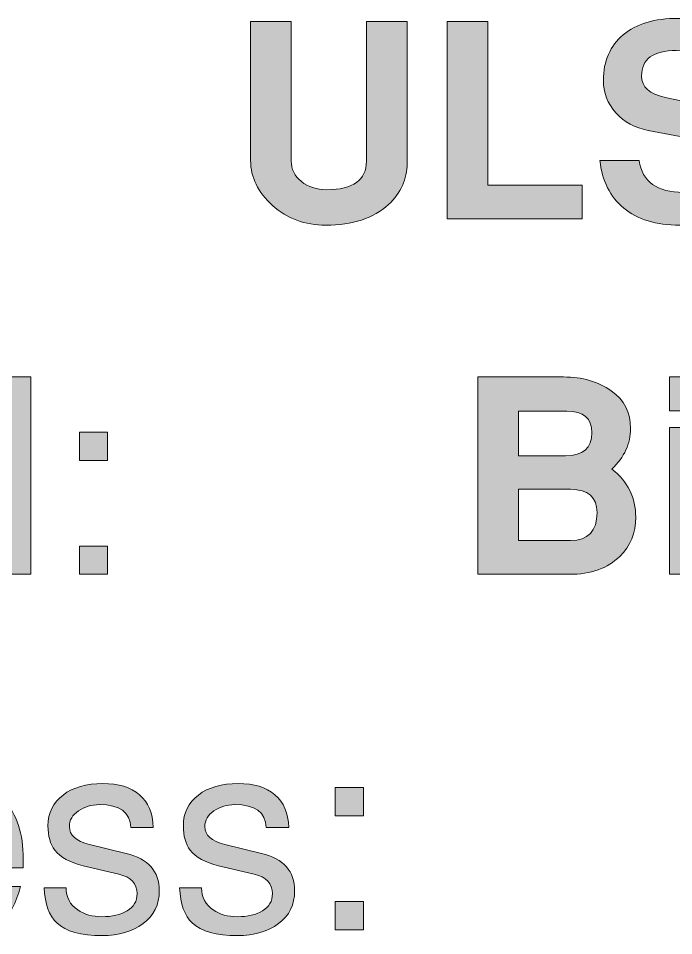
# Model space of a CAD drawing. Header units: inches. Extents: x 1.04 to 10.11, y -6.95 to -1.5.
# Drawn here: x 1.719 to 2.123, y -4.839 to -4.275 of the extents above; entities that cross this region are included whole.
import ezdxf

# ---------------------------------------------------------------- set-up
doc = ezdxf.new("R2010")
doc.units = ezdxf.units.IN
doc.header["$MEASUREMENT"] = 0
doc.layers.add('Layer 1', color=7, linetype='Continuous')

# ---------------------------------------------------------------- blocks, each defined once
blk = doc.blocks.new('block 24')
at = {"layer": 'Layer 1', "true_color": 0xed1f24}
h = blk.add_hatch(color=240, dxfattribs=at)
h.dxf.hatch_style = 2
h.paths.add_polyline_path([(1.72695, -4.61681), (1.71295, -4.61681), (1.71295, -4.49531), (1.72695, -4.49531)])
h = blk.add_hatch(color=240, dxfattribs=at)
h.dxf.hatch_style = 2
h.paths.add_polyline_path([(1.77411, -4.54664), (1.75677, -4.54664), (1.75677, -4.52931), (1.77411, -4.52931)])
h.paths.add_polyline_path([(1.77411, -4.61681), (1.75677, -4.61681), (1.75677, -4.59947), (1.77411, -4.59947)])
at = {"layer": 'Layer 1', "lineweight": 0}
for points in [[(1.72695, -4.61681), (1.71295, -4.61681), (1.71295, -4.49531), (1.72695, -4.49531), (1.72695, -4.61681)], [(1.77411, -4.54664), (1.75677, -4.54664), (1.75677, -4.52931), (1.77411, -4.52931), (1.77411, -4.54664)], [(1.77411, -4.61681), (1.75677, -4.61681), (1.75677, -4.59947), (1.77411, -4.59947), (1.77411, -4.61681)]]:
    blk.add_lwpolyline(points, dxfattribs=at)
blk = doc.blocks.new('block 25')
at = {"layer": 'Layer 1', "true_color": 0xed1f24}
h = blk.add_hatch(color=240, dxfattribs=at)
h.dxf.hatch_style = 2
edge = h.paths.add_edge_path()
edge.add_spline(control_points=[(2.09922, -4.58164), (2.09922, -4.59131), (2.09594, -4.59937), (2.08938, -4.60581), (2.08194, -4.61314), (2.07155, -4.61681), (2.05821, -4.61681), (2.05821, -4.61681), (2.00205, -4.61681), (2.00205, -4.61681), (2.00205, -4.61681), (2.00205, -4.49531), (2.00205, -4.49531), (2.00205, -4.49531), (2.05471, -4.49531), (2.05471, -4.49531), (2.06639, -4.49531), (2.07619, -4.49814), (2.08413, -4.5038), (2.09207, -4.50947), (2.09605, -4.5172), (2.09605, -4.52698), (2.09605, -4.53631), (2.09222, -4.54464), (2.08455, -4.55197), (2.09433, -4.55975), (2.09922, -4.56964), (2.09922, -4.58164)], knot_values=[0, 0, 0, 0, 1, 1, 1, 2, 2, 2, 3, 3, 3, 4, 4, 4, 5, 5, 5, 6, 6, 6, 7, 7, 7, 8, 8, 8, 9, 9, 9, 9], degree=3, periodic=1)
edge = h.paths.add_edge_path()
edge.add_spline(control_points=[(2.07222, -4.52964), (2.07222, -4.52075), (2.06705, -4.51631), (2.05672, -4.51631), (2.05672, -4.51631), (2.02705, -4.51631), (2.02705, -4.51631), (2.02705, -4.51631), (2.02705, -4.54381), (2.02705, -4.54381), (2.02705, -4.54381), (2.05605, -4.54381), (2.05605, -4.54381), (2.06683, -4.54381), (2.07222, -4.53909), (2.07222, -4.52964)], knot_values=[0, 0, 0, 0, 1, 1, 1, 2, 2, 2, 3, 3, 3, 4, 4, 4, 5, 5, 5, 5], degree=3, periodic=1)
edge = h.paths.add_edge_path()
edge.add_spline(control_points=[(2.07539, -4.57881), (2.07539, -4.56925), (2.06994, -4.56447), (2.05905, -4.56447), (2.05905, -4.56447), (2.02705, -4.56447), (2.02705, -4.56447), (2.02705, -4.56447), (2.02705, -4.59597), (2.02705, -4.59597), (2.02705, -4.59597), (2.05905, -4.59597), (2.05905, -4.59597), (2.06994, -4.59597), (2.07539, -4.59025), (2.07539, -4.57881)], knot_values=[0, 0, 0, 0, 1, 1, 1, 2, 2, 2, 3, 3, 3, 4, 4, 4, 5, 5, 5, 5], degree=3, periodic=1)
h = blk.add_hatch(color=240, dxfattribs=at)
h.dxf.hatch_style = 2
h.paths.add_polyline_path([(2.14339, -4.51614), (2.12005, -4.51614), (2.12005, -4.49531), (2.14339, -4.49531)])
h.paths.add_polyline_path([(2.14339, -4.61681), (2.12005, -4.61681), (2.12005, -4.52648), (2.14339, -4.52648)])
at = {"layer": 'Layer 1', "lineweight": 0}
for points in [[(2.14339, -4.51614), (2.12005, -4.51614), (2.12005, -4.49531), (2.14339, -4.49531), (2.14339, -4.51614)], [(2.14339, -4.61681), (2.12005, -4.61681), (2.12005, -4.52648), (2.14339, -4.52648), (2.14339, -4.61681)]]:
    blk.add_lwpolyline(points, dxfattribs=at)
for points, knots in [([(2.09922, -4.58164), (2.09922, -4.59131), (2.09594, -4.59937), (2.08938, -4.60581), (2.08194, -4.61314), (2.07155, -4.61681), (2.05821, -4.61681), (2.05821, -4.61681), (2.00205, -4.61681), (2.00205, -4.61681), (2.00205, -4.61681), (2.00205, -4.49531), (2.00205, -4.49531), (2.00205, -4.49531), (2.05471, -4.49531), (2.05471, -4.49531), (2.06639, -4.49531), (2.07619, -4.49814), (2.08413, -4.5038), (2.09207, -4.50947), (2.09605, -4.5172), (2.09605, -4.52698), (2.09605, -4.53631), (2.09222, -4.54464), (2.08455, -4.55197), (2.09433, -4.55975), (2.09922, -4.56964), (2.09922, -4.58164)], [0, 0, 0, 0, 1, 1, 1, 2, 2, 2, 3, 3, 3, 4, 4, 4, 5, 5, 5, 6, 6, 6, 7, 7, 7, 8, 8, 8, 9, 9, 9, 9]), ([(2.07222, -4.52964), (2.07222, -4.52075), (2.06705, -4.51631), (2.05672, -4.51631), (2.05672, -4.51631), (2.02705, -4.51631), (2.02705, -4.51631), (2.02705, -4.51631), (2.02705, -4.54381), (2.02705, -4.54381), (2.02705, -4.54381), (2.05605, -4.54381), (2.05605, -4.54381), (2.06683, -4.54381), (2.07222, -4.53909), (2.07222, -4.52964)], [0, 0, 0, 0, 1, 1, 1, 2, 2, 2, 3, 3, 3, 4, 4, 4, 5, 5, 5, 5]), ([(2.07539, -4.57881), (2.07539, -4.56925), (2.06994, -4.56447), (2.05905, -4.56447), (2.05905, -4.56447), (2.02705, -4.56447), (2.02705, -4.56447), (2.02705, -4.56447), (2.02705, -4.59597), (2.02705, -4.59597), (2.02705, -4.59597), (2.05905, -4.59597), (2.05905, -4.59597), (2.06994, -4.59597), (2.07539, -4.59025), (2.07539, -4.57881)], [0, 0, 0, 0, 1, 1, 1, 2, 2, 2, 3, 3, 3, 4, 4, 4, 5, 5, 5, 5])]:
    blk.add_open_spline(points, degree=3, knots=knots, dxfattribs=at)
blk = doc.blocks.new('block 23')
at = {"layer": 'Layer 1'}
for name in ['block 24', 'block 25']:
    blk.add_blockref(name, (0, 0), dxfattribs=at)
blk = doc.blocks.new('block 27')
at = {"layer": 'Layer 1', "true_color": 0xed1f24}
h = blk.add_hatch(color=240, dxfattribs=at)
h.dxf.hatch_style = 2
edge = h.paths.add_edge_path()
edge.add_spline(control_points=[(1.72228, -4.79228), (1.72228, -4.79439), (1.72223, -4.79611), (1.72211, -4.79744), (1.72211, -4.79744), (1.65845, -4.79744), (1.65845, -4.79744), (1.65834, -4.79822), (1.65828, -4.79934), (1.65828, -4.80078), (1.65828, -4.80778), (1.66069, -4.81394), (1.66551, -4.81928), (1.67034, -4.82461), (1.67607, -4.82728), (1.68272, -4.82728), (1.69424, -4.82728), (1.70205, -4.82117), (1.70616, -4.80895), (1.70616, -4.80895), (1.72045, -4.80895), (1.72045, -4.80895), (1.71579, -4.82917), (1.70373, -4.83928), (1.68429, -4.83928), (1.65706, -4.83928), (1.64345, -4.8235), (1.64345, -4.79194), (1.64345, -4.77839), (1.64717, -4.76728), (1.65462, -4.75861), (1.66206, -4.74995), (1.67162, -4.74561), (1.68328, -4.74561), (1.69473, -4.74561), (1.70384, -4.74917), (1.71062, -4.75628), (1.71828, -4.76439), (1.72217, -4.77639), (1.72228, -4.79228)], knot_values=[0, 0, 0, 0, 1, 1, 1, 2, 2, 2, 3, 3, 3, 4, 4, 4, 5, 5, 5, 6, 6, 6, 7, 7, 7, 8, 8, 8, 9, 9, 9, 10, 10, 10, 11, 11, 11, 12, 12, 12, 13, 13, 13, 13], degree=3, periodic=1)
edge = h.paths.add_edge_path()
edge.add_spline(control_points=[(1.70745, -4.78511), (1.70566, -4.76634), (1.6978, -4.75694), (1.68387, -4.75694), (1.66937, -4.75694), (1.66106, -4.76634), (1.65895, -4.78511), (1.65895, -4.78511), (1.70745, -4.78511), (1.70745, -4.78511)], knot_values=[0, 0, 0, 0, 1, 1, 1, 2, 2, 2, 3, 3, 3, 3], degree=3, periodic=1)
h = blk.add_hatch(color=240, dxfattribs=at)
h.dxf.hatch_style = 2
edge = h.paths.add_edge_path()
edge.add_spline(control_points=[(1.80595, -4.81161), (1.80595, -4.82017), (1.80264, -4.82692), (1.79603, -4.83186), (1.78942, -4.83681), (1.78101, -4.83928), (1.77078, -4.83928), (1.75778, -4.83928), (1.7485, -4.83667), (1.74295, -4.83145), (1.73817, -4.827), (1.73556, -4.81978), (1.73511, -4.80978), (1.73511, -4.80978), (1.74862, -4.80978), (1.74862, -4.80978), (1.74862, -4.81567), (1.751, -4.82022), (1.75578, -4.82345), (1.75989, -4.82623), (1.76484, -4.82761), (1.77062, -4.82761), (1.77695, -4.82761), (1.78214, -4.82642), (1.7862, -4.82402), (1.79026, -4.82163), (1.79228, -4.81809), (1.79228, -4.81341), (1.79228, -4.80717), (1.78851, -4.80316), (1.78097, -4.80138), (1.78097, -4.80138), (1.75912, -4.79624), (1.75912, -4.79624), (1.7509, -4.79425), (1.74506, -4.79103), (1.74162, -4.78659), (1.73884, -4.78293), (1.73745, -4.77793), (1.73745, -4.7716), (1.73745, -4.76371), (1.74053, -4.75741), (1.7467, -4.75269), (1.75287, -4.74797), (1.76106, -4.74561), (1.77128, -4.74561), (1.78084, -4.74561), (1.78834, -4.74792), (1.79378, -4.75253), (1.79922, -4.75714), (1.80206, -4.76383), (1.80228, -4.77261), (1.80228, -4.77261), (1.78845, -4.77261), (1.78845, -4.77261), (1.78811, -4.76328), (1.78162, -4.75861), (1.76895, -4.75861), (1.76428, -4.75861), (1.76006, -4.75989), (1.75628, -4.76244), (1.7525, -4.765), (1.75062, -4.76822), (1.75062, -4.77212), (1.75062, -4.77745), (1.75473, -4.78111), (1.76295, -4.78311), (1.76295, -4.78311), (1.78562, -4.78861), (1.78562, -4.78861), (1.79917, -4.79194), (1.80595, -4.79961), (1.80595, -4.81161)], knot_values=[0, 0, 0, 0, 1, 1, 1, 2, 2, 2, 3, 3, 3, 4, 4, 4, 5, 5, 5, 6, 6, 6, 7, 7, 7, 8, 8, 8, 9, 9, 9, 10, 10, 10, 11, 11, 11, 12, 12, 12, 13, 13, 13, 14, 14, 14, 15, 15, 15, 16, 16, 16, 17, 17, 17, 18, 18, 18, 19, 19, 19, 20, 20, 20, 21, 21, 21, 22, 22, 22, 23, 23, 23, 24, 24, 24, 24], degree=3, periodic=1)
h = blk.add_hatch(color=240, dxfattribs=at)
h.dxf.hatch_style = 2
edge = h.paths.add_edge_path()
edge.add_spline(control_points=[(1.88928, -4.81161), (1.88928, -4.82017), (1.88597, -4.82692), (1.87937, -4.83186), (1.87276, -4.83681), (1.86434, -4.83928), (1.85411, -4.83928), (1.84111, -4.83928), (1.83183, -4.83667), (1.82628, -4.83145), (1.82151, -4.827), (1.81889, -4.81978), (1.81845, -4.80978), (1.81845, -4.80978), (1.83195, -4.80978), (1.83195, -4.80978), (1.83195, -4.81567), (1.83434, -4.82022), (1.83912, -4.82345), (1.84323, -4.82623), (1.84817, -4.82761), (1.85395, -4.82761), (1.86028, -4.82761), (1.86547, -4.82642), (1.86953, -4.82402), (1.87359, -4.82163), (1.87562, -4.81809), (1.87562, -4.81341), (1.87562, -4.80717), (1.87184, -4.80316), (1.8643, -4.80138), (1.8643, -4.80138), (1.84245, -4.79624), (1.84245, -4.79624), (1.83423, -4.79425), (1.8284, -4.79103), (1.82495, -4.78659), (1.82217, -4.78293), (1.82078, -4.77793), (1.82078, -4.7716), (1.82078, -4.76371), (1.82387, -4.75741), (1.83003, -4.75269), (1.8362, -4.74797), (1.84439, -4.74561), (1.85461, -4.74561), (1.86417, -4.74561), (1.87167, -4.74792), (1.87712, -4.75253), (1.88255, -4.75714), (1.88539, -4.76383), (1.88561, -4.77261), (1.88561, -4.77261), (1.87178, -4.77261), (1.87178, -4.77261), (1.87145, -4.76328), (1.86495, -4.75861), (1.85228, -4.75861), (1.84762, -4.75861), (1.84339, -4.75989), (1.83961, -4.76244), (1.83584, -4.765), (1.83395, -4.76822), (1.83395, -4.77212), (1.83395, -4.77745), (1.83806, -4.78111), (1.84628, -4.78311), (1.84628, -4.78311), (1.86895, -4.78861), (1.86895, -4.78861), (1.8825, -4.79194), (1.88928, -4.79961), (1.88928, -4.81161)], knot_values=[0, 0, 0, 0, 1, 1, 1, 2, 2, 2, 3, 3, 3, 4, 4, 4, 5, 5, 5, 6, 6, 6, 7, 7, 7, 8, 8, 8, 9, 9, 9, 10, 10, 10, 11, 11, 11, 12, 12, 12, 13, 13, 13, 14, 14, 14, 15, 15, 15, 16, 16, 16, 17, 17, 17, 18, 18, 18, 19, 19, 19, 20, 20, 20, 21, 21, 21, 22, 22, 22, 23, 23, 23, 24, 24, 24, 24], degree=3, periodic=1)
h = blk.add_hatch(color=240, dxfattribs=at)
h.dxf.hatch_style = 2
h.paths.add_polyline_path([(1.93161, -4.76545), (1.91428, -4.76545), (1.91428, -4.74811), (1.93161, -4.74811)])
h.paths.add_polyline_path([(1.93161, -4.83561), (1.91428, -4.83561), (1.91428, -4.81828), (1.93161, -4.81828)])
at = {"layer": 'Layer 1', "lineweight": 0}
for points in [[(1.93161, -4.76545), (1.91428, -4.76545), (1.91428, -4.74811), (1.93161, -4.74811), (1.93161, -4.76545)], [(1.93161, -4.83561), (1.91428, -4.83561), (1.91428, -4.81828), (1.93161, -4.81828), (1.93161, -4.83561)]]:
    blk.add_lwpolyline(points, dxfattribs=at)
for points, knots in [([(1.72228, -4.79228), (1.72228, -4.79439), (1.72223, -4.79611), (1.72211, -4.79744), (1.72211, -4.79744), (1.65845, -4.79744), (1.65845, -4.79744), (1.65834, -4.79822), (1.65828, -4.79934), (1.65828, -4.80078), (1.65828, -4.80778), (1.66069, -4.81394), (1.66551, -4.81928), (1.67034, -4.82461), (1.67607, -4.82728), (1.68272, -4.82728), (1.69424, -4.82728), (1.70205, -4.82117), (1.70616, -4.80895), (1.70616, -4.80895), (1.72045, -4.80895), (1.72045, -4.80895), (1.71579, -4.82917), (1.70373, -4.83928), (1.68429, -4.83928), (1.65706, -4.83928), (1.64345, -4.8235), (1.64345, -4.79194), (1.64345, -4.77839), (1.64717, -4.76728), (1.65462, -4.75861), (1.66206, -4.74995), (1.67162, -4.74561), (1.68328, -4.74561), (1.69473, -4.74561), (1.70384, -4.74917), (1.71062, -4.75628), (1.71828, -4.76439), (1.72217, -4.77639), (1.72228, -4.79228)], [0, 0, 0, 0, 1, 1, 1, 2, 2, 2, 3, 3, 3, 4, 4, 4, 5, 5, 5, 6, 6, 6, 7, 7, 7, 8, 8, 8, 9, 9, 9, 10, 10, 10, 11, 11, 11, 12, 12, 12, 13, 13, 13, 13]), ([(1.80595, -4.81161), (1.80595, -4.82017), (1.80264, -4.82692), (1.79603, -4.83186), (1.78942, -4.83681), (1.78101, -4.83928), (1.77078, -4.83928), (1.75778, -4.83928), (1.7485, -4.83667), (1.74295, -4.83145), (1.73817, -4.827), (1.73556, -4.81978), (1.73511, -4.80978), (1.73511, -4.80978), (1.74862, -4.80978), (1.74862, -4.80978), (1.74862, -4.81567), (1.751, -4.82022), (1.75578, -4.82345), (1.75989, -4.82623), (1.76484, -4.82761), (1.77062, -4.82761), (1.77695, -4.82761), (1.78214, -4.82642), (1.7862, -4.82402), (1.79026, -4.82163), (1.79228, -4.81809), (1.79228, -4.81341), (1.79228, -4.80717), (1.78851, -4.80316), (1.78097, -4.80138), (1.78097, -4.80138), (1.75912, -4.79624), (1.75912, -4.79624), (1.7509, -4.79425), (1.74506, -4.79103), (1.74162, -4.78659), (1.73884, -4.78293), (1.73745, -4.77793), (1.73745, -4.7716), (1.73745, -4.76371), (1.74053, -4.75741), (1.7467, -4.75269), (1.75287, -4.74797), (1.76106, -4.74561), (1.77128, -4.74561), (1.78084, -4.74561), (1.78834, -4.74792), (1.79378, -4.75253), (1.79922, -4.75714), (1.80206, -4.76383), (1.80228, -4.77261), (1.80228, -4.77261), (1.78845, -4.77261), (1.78845, -4.77261), (1.78811, -4.76328), (1.78162, -4.75861), (1.76895, -4.75861), (1.76428, -4.75861), (1.76006, -4.75989), (1.75628, -4.76244), (1.7525, -4.765), (1.75062, -4.76822), (1.75062, -4.77212), (1.75062, -4.77745), (1.75473, -4.78111), (1.76295, -4.78311), (1.76295, -4.78311), (1.78562, -4.78861), (1.78562, -4.78861), (1.79917, -4.79194), (1.80595, -4.79961), (1.80595, -4.81161)], [0, 0, 0, 0, 1, 1, 1, 2, 2, 2, 3, 3, 3, 4, 4, 4, 5, 5, 5, 6, 6, 6, 7, 7, 7, 8, 8, 8, 9, 9, 9, 10, 10, 10, 11, 11, 11, 12, 12, 12, 13, 13, 13, 14, 14, 14, 15, 15, 15, 16, 16, 16, 17, 17, 17, 18, 18, 18, 19, 19, 19, 20, 20, 20, 21, 21, 21, 22, 22, 22, 23, 23, 23, 24, 24, 24, 24]), ([(1.88928, -4.81161), (1.88928, -4.82017), (1.88597, -4.82692), (1.87937, -4.83186), (1.87276, -4.83681), (1.86434, -4.83928), (1.85411, -4.83928), (1.84111, -4.83928), (1.83183, -4.83667), (1.82628, -4.83145), (1.82151, -4.827), (1.81889, -4.81978), (1.81845, -4.80978), (1.81845, -4.80978), (1.83195, -4.80978), (1.83195, -4.80978), (1.83195, -4.81567), (1.83434, -4.82022), (1.83912, -4.82345), (1.84323, -4.82623), (1.84817, -4.82761), (1.85395, -4.82761), (1.86028, -4.82761), (1.86547, -4.82642), (1.86953, -4.82402), (1.87359, -4.82163), (1.87562, -4.81809), (1.87562, -4.81341), (1.87562, -4.80717), (1.87184, -4.80316), (1.8643, -4.80138), (1.8643, -4.80138), (1.84245, -4.79624), (1.84245, -4.79624), (1.83423, -4.79425), (1.8284, -4.79103), (1.82495, -4.78659), (1.82217, -4.78293), (1.82078, -4.77793), (1.82078, -4.7716), (1.82078, -4.76371), (1.82387, -4.75741), (1.83003, -4.75269), (1.8362, -4.74797), (1.84439, -4.74561), (1.85461, -4.74561), (1.86417, -4.74561), (1.87167, -4.74792), (1.87712, -4.75253), (1.88255, -4.75714), (1.88539, -4.76383), (1.88561, -4.77261), (1.88561, -4.77261), (1.87178, -4.77261), (1.87178, -4.77261), (1.87145, -4.76328), (1.86495, -4.75861), (1.85228, -4.75861), (1.84762, -4.75861), (1.84339, -4.75989), (1.83961, -4.76244), (1.83584, -4.765), (1.83395, -4.76822), (1.83395, -4.77212), (1.83395, -4.77745), (1.83806, -4.78111), (1.84628, -4.78311), (1.84628, -4.78311), (1.86895, -4.78861), (1.86895, -4.78861), (1.8825, -4.79194), (1.88928, -4.79961), (1.88928, -4.81161)], [0, 0, 0, 0, 1, 1, 1, 2, 2, 2, 3, 3, 3, 4, 4, 4, 5, 5, 5, 6, 6, 6, 7, 7, 7, 8, 8, 8, 9, 9, 9, 10, 10, 10, 11, 11, 11, 12, 12, 12, 13, 13, 13, 14, 14, 14, 15, 15, 15, 16, 16, 16, 17, 17, 17, 18, 18, 18, 19, 19, 19, 20, 20, 20, 21, 21, 21, 22, 22, 22, 23, 23, 23, 24, 24, 24, 24])]:
    blk.add_open_spline(points, degree=3, knots=knots, dxfattribs=at)
blk = doc.blocks.new('block 26')
at = {"layer": 'Layer 1'}
blk.add_blockref('block 27', (0, 0), dxfattribs=at)
blk = doc.blocks.new('block 31')
at = {"layer": 'Layer 1', "true_color": 0xed1f24}
h = blk.add_hatch(color=240, dxfattribs=at)
h.dxf.hatch_style = 2
edge = h.paths.add_edge_path()
edge.add_spline(control_points=[(2.17732, -4.36217), (2.17732, -4.37484), (2.17284, -4.38462), (2.16391, -4.39151), (2.15496, -4.39839), (2.14243, -4.40184), (2.12632, -4.40184), (2.11176, -4.40184), (2.10027, -4.39834), (2.09182, -4.39134), (2.08337, -4.38434), (2.07849, -4.37456), (2.07716, -4.36201), (2.07716, -4.36201), (2.10137, -4.36201), (2.10137, -4.36201), (2.10316, -4.37512), (2.11223, -4.38167), (2.1286, -4.38167), (2.13618, -4.38167), (2.14221, -4.38025), (2.14672, -4.37741), (2.15123, -4.37457), (2.15349, -4.37071), (2.15349, -4.36581), (2.15349, -4.35679), (2.14783, -4.35123), (2.1365, -4.34911), (2.1365, -4.34911), (2.10683, -4.34346), (2.10683, -4.34346), (2.09871, -4.34191), (2.0921, -4.3383), (2.08699, -4.33263), (2.08188, -4.32697), (2.07932, -4.32031), (2.07932, -4.31265), (2.07932, -4.30077), (2.08341, -4.29144), (2.09157, -4.28467), (2.09974, -4.27789), (2.11093, -4.2745), (2.12516, -4.2745), (2.14049, -4.2745), (2.1524, -4.27789), (2.1609, -4.28467), (2.16941, -4.29145), (2.1736, -4.30106), (2.17349, -4.3135), (2.17349, -4.3135), (2.15015, -4.3135), (2.15015, -4.3135), (2.14982, -4.30762), (2.14729, -4.30295), (2.14257, -4.29951), (2.13785, -4.29606), (2.13171, -4.29434), (2.12415, -4.29434), (2.10993, -4.29434), (2.10282, -4.29956), (2.10282, -4.31), (2.10282, -4.31678), (2.10765, -4.32117), (2.11732, -4.32317), (2.11732, -4.32317), (2.14299, -4.3285), (2.14299, -4.3285), (2.15466, -4.33095), (2.16299, -4.33428), (2.16799, -4.3385), (2.17421, -4.34384), (2.17732, -4.35173), (2.17732, -4.36217)], knot_values=[0, 0, 0, 0, 1, 1, 1, 2, 2, 2, 3, 3, 3, 4, 4, 4, 5, 5, 5, 6, 6, 6, 7, 7, 7, 8, 8, 8, 9, 9, 9, 10, 10, 10, 11, 11, 11, 12, 12, 12, 13, 13, 13, 14, 14, 14, 15, 15, 15, 16, 16, 16, 17, 17, 17, 18, 18, 18, 19, 19, 19, 20, 20, 20, 21, 21, 21, 22, 22, 22, 23, 23, 23, 24, 24, 24, 24], degree=3, periodic=1)
h = blk.add_hatch(color=240, dxfattribs=at)
h.dxf.hatch_style = 2
edge = h.paths.add_edge_path()
edge.add_spline(control_points=[(1.9585, -4.36367), (1.9585, -4.37356), (1.95466, -4.38206), (1.94699, -4.38917), (1.93777, -4.39762), (1.92493, -4.40184), (1.90849, -4.40184), (1.8956, -4.40184), (1.88466, -4.39778), (1.87566, -4.38967), (1.86666, -4.38156), (1.86216, -4.37233), (1.86216, -4.36201), (1.86216, -4.36201), (1.86216, -4.2765), (1.86216, -4.2765), (1.86216, -4.2765), (1.88716, -4.2765), (1.88716, -4.2765), (1.88716, -4.2765), (1.88716, -4.36234), (1.88716, -4.36234), (1.88716, -4.36734), (1.88924, -4.37153), (1.89341, -4.37492), (1.89758, -4.37831), (1.90277, -4.38), (1.909, -4.38), (1.92533, -4.38), (1.93349, -4.37412), (1.93349, -4.36234), (1.93349, -4.36234), (1.93349, -4.2765), (1.93349, -4.2765), (1.93349, -4.2765), (1.9585, -4.2765), (1.9585, -4.2765), (1.9585, -4.2765), (1.9585, -4.36367), (1.9585, -4.36367)], knot_values=[0, 0, 0, 0, 1, 1, 1, 2, 2, 2, 3, 3, 3, 4, 4, 4, 5, 5, 5, 6, 6, 6, 7, 7, 7, 8, 8, 8, 9, 9, 9, 10, 10, 10, 11, 11, 11, 12, 12, 12, 13, 13, 13, 13], degree=3, periodic=1)
h = blk.add_hatch(color=240, dxfattribs=at)
h.dxf.hatch_style = 2
h.paths.add_polyline_path([(2.06633, -4.398), (1.98316, -4.398), (1.98316, -4.2765), (2.00816, -4.2765), (2.00816, -4.37717), (2.06633, -4.37717)])
at = {"layer": 'Layer 1', "lineweight": 0}
blk.add_lwpolyline([(2.06633, -4.398), (1.98316, -4.398), (1.98316, -4.2765), (2.00816, -4.2765), (2.00816, -4.37717), (2.06633, -4.37717), (2.06633, -4.398)], dxfattribs=at)
for points, knots in [([(2.17732, -4.36217), (2.17732, -4.37484), (2.17284, -4.38462), (2.16391, -4.39151), (2.15496, -4.39839), (2.14243, -4.40184), (2.12632, -4.40184), (2.11176, -4.40184), (2.10027, -4.39834), (2.09182, -4.39134), (2.08337, -4.38434), (2.07849, -4.37456), (2.07716, -4.36201), (2.07716, -4.36201), (2.10137, -4.36201), (2.10137, -4.36201), (2.10316, -4.37512), (2.11223, -4.38167), (2.1286, -4.38167), (2.13618, -4.38167), (2.14221, -4.38025), (2.14672, -4.37741), (2.15123, -4.37457), (2.15349, -4.37071), (2.15349, -4.36581), (2.15349, -4.35679), (2.14783, -4.35123), (2.1365, -4.34911), (2.1365, -4.34911), (2.10683, -4.34346), (2.10683, -4.34346), (2.09871, -4.34191), (2.0921, -4.3383), (2.08699, -4.33263), (2.08188, -4.32697), (2.07932, -4.32031), (2.07932, -4.31265), (2.07932, -4.30077), (2.08341, -4.29144), (2.09157, -4.28467), (2.09974, -4.27789), (2.11093, -4.2745), (2.12516, -4.2745), (2.14049, -4.2745), (2.1524, -4.27789), (2.1609, -4.28467), (2.16941, -4.29145), (2.1736, -4.30106), (2.17349, -4.3135), (2.17349, -4.3135), (2.15015, -4.3135), (2.15015, -4.3135), (2.14982, -4.30762), (2.14729, -4.30295), (2.14257, -4.29951), (2.13785, -4.29606), (2.13171, -4.29434), (2.12415, -4.29434), (2.10993, -4.29434), (2.10282, -4.29956), (2.10282, -4.31), (2.10282, -4.31678), (2.10765, -4.32117), (2.11732, -4.32317), (2.11732, -4.32317), (2.14299, -4.3285), (2.14299, -4.3285), (2.15466, -4.33095), (2.16299, -4.33428), (2.16799, -4.3385), (2.17421, -4.34384), (2.17732, -4.35173), (2.17732, -4.36217)], [0, 0, 0, 0, 1, 1, 1, 2, 2, 2, 3, 3, 3, 4, 4, 4, 5, 5, 5, 6, 6, 6, 7, 7, 7, 8, 8, 8, 9, 9, 9, 10, 10, 10, 11, 11, 11, 12, 12, 12, 13, 13, 13, 14, 14, 14, 15, 15, 15, 16, 16, 16, 17, 17, 17, 18, 18, 18, 19, 19, 19, 20, 20, 20, 21, 21, 21, 22, 22, 22, 23, 23, 23, 24, 24, 24, 24]), ([(1.9585, -4.36367), (1.9585, -4.37356), (1.95466, -4.38206), (1.94699, -4.38917), (1.93777, -4.39762), (1.92493, -4.40184), (1.90849, -4.40184), (1.8956, -4.40184), (1.88466, -4.39778), (1.87566, -4.38967), (1.86666, -4.38156), (1.86216, -4.37233), (1.86216, -4.36201), (1.86216, -4.36201), (1.86216, -4.2765), (1.86216, -4.2765), (1.86216, -4.2765), (1.88716, -4.2765), (1.88716, -4.2765), (1.88716, -4.2765), (1.88716, -4.36234), (1.88716, -4.36234), (1.88716, -4.36734), (1.88924, -4.37153), (1.89341, -4.37492), (1.89758, -4.37831), (1.90277, -4.38), (1.909, -4.38), (1.92533, -4.38), (1.93349, -4.37412), (1.93349, -4.36234), (1.93349, -4.36234), (1.93349, -4.2765), (1.93349, -4.2765), (1.93349, -4.2765), (1.9585, -4.2765), (1.9585, -4.2765), (1.9585, -4.2765), (1.9585, -4.36367), (1.9585, -4.36367)], [0, 0, 0, 0, 1, 1, 1, 2, 2, 2, 3, 3, 3, 4, 4, 4, 5, 5, 5, 6, 6, 6, 7, 7, 7, 8, 8, 8, 9, 9, 9, 10, 10, 10, 11, 11, 11, 12, 12, 12, 13, 13, 13, 13])]:
    blk.add_open_spline(points, degree=3, knots=knots, dxfattribs=at)
blk = doc.blocks.new('block 29')
at = {"layer": 'Layer 1'}
blk.add_blockref('block 31', (0, 0), dxfattribs=at)

msp = doc.modelspace()

# ---------------------------------------------------------------- block references
at = {"layer": 'Layer 1'}
for name in ['block 29', 'block 23', 'block 26']:
    msp.add_blockref(name, (0, 0), dxfattribs=at)

doc.saveas('drawing.dxf')
